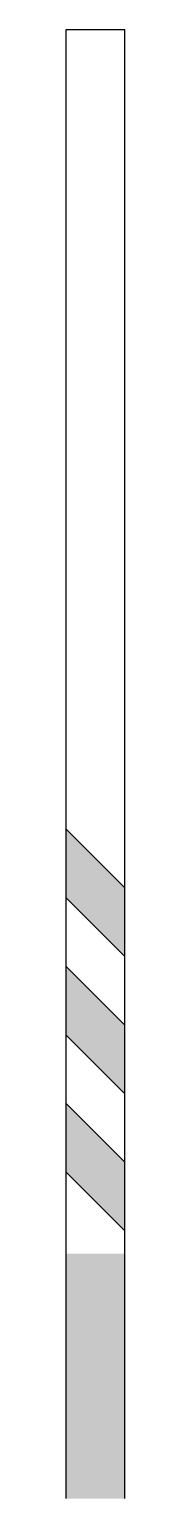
# Model space of a CAD drawing. Extents: x -0.15 to 0.15, y 0 to 7.5.
import ezdxf

# ---------------------------------------------------------------- set-up
doc = ezdxf.new("R2010")
doc.units = 0
doc.header["$LTSCALE"] = 0.0006
doc.header["$MEASUREMENT"] = 0
doc.layers.get('0').update_dxf_attribs({"linetype": 'CONTINUOUS'})

msp = doc.modelspace()

# ---------------------------------------------------------------- linework, layer by layer
for points in [[(-0.15, 0), (-0.15, 7.5)], [(-0.15, 7.5), (0.15, 7.5)], [(0.15, 0), (0.15, 7.5)], [(0.1508, 3.1179), (-0.1492, 3.4179)], [(0.1508, 2.767), (-0.1492, 3.067)], [(0.1508, 2.417), (-0.1492, 2.717)], [(0.1508, 2.0662), (-0.1492, 2.3662)], [(0.15, 1.717), (-0.15, 2.017)], [(0.15, 1.3662), (-0.15, 1.6662)]]:
    msp.add_lwpolyline(points)
for points in [[(-0.1492, 3.4179), (-0.1492, 3.067), (0.1508, 3.1179), (0.1508, 2.767)], [(-0.1492, 2.717), (-0.1492, 2.3662), (0.1508, 2.417), (0.1508, 2.0662)], [(-0.15, 2.017), (-0.15, 1.6662), (0.15, 1.717), (0.15, 1.3662)], [(-0.15, 1.25), (0.15, 1.25), (-0.15, 0), (0.15, 0)]]:
    msp.add_solid(points)

doc.saveas('drawing.dxf')
